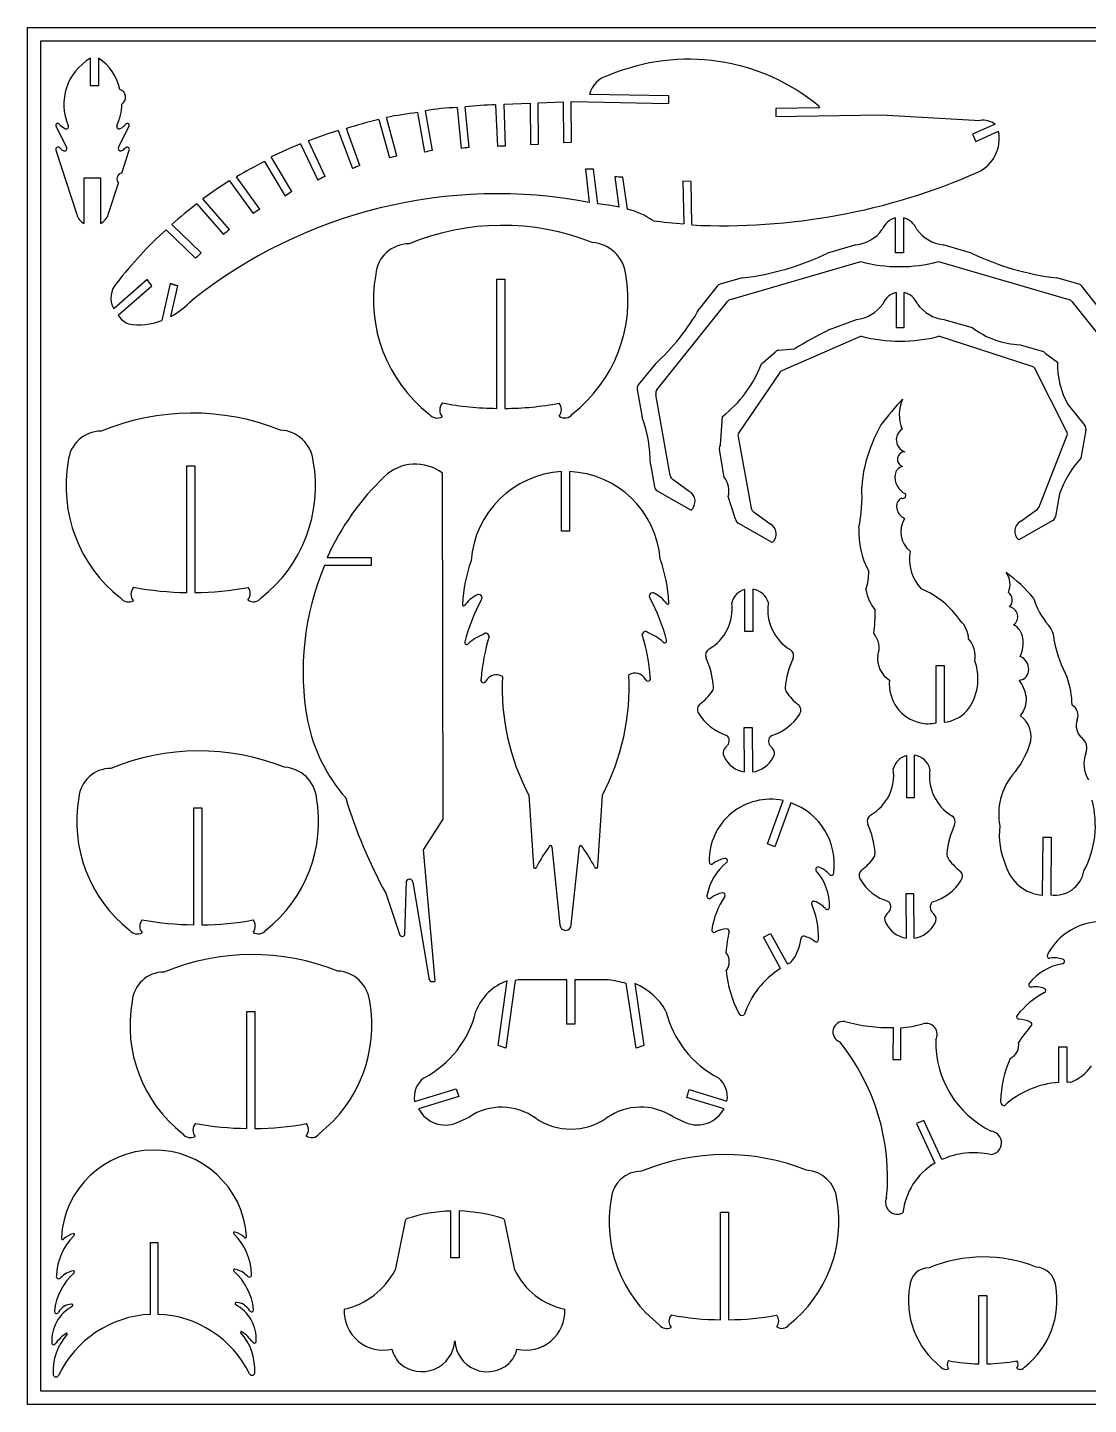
# Model space of a CAD drawing. Extents: x 0 to 258, y 0 to 205.
# Drawn here: x 0 to 157.8, y 0 to 204.8 of the extents above; entities that cross this region are included whole.
import ezdxf

# ---------------------------------------------------------------- set-up
doc = ezdxf.new("R2010")
doc.units = 0
for name, color, linetype in [('GREEN', 3, 'CONTINUOUS'), ('RED', 1, 'CONTINUOUS'), ('WHITE', 7, 'CONTINUOUS')]:
    doc.layers.add(name, color=color, linetype=linetype)

msp = doc.modelspace()

# ---------------------------------------------------------------- linework, layer by layer
at = {"layer": 'GREEN', "linetype": 'CONTINUOUS'}
for p, q in [((0, 0), (0, 204.833477)), ((0, 204.833477), (258.277208, 204.833477)), ((258.277208, 0), (0, 0))]:
    msp.add_line(p, q, dxfattribs=at)
at = {"layer": 'RED', "linetype": 'CONTINUOUS'}
msp.add_line((21.200279, 166.757661), (22.348478, 166.408891), dxfattribs=at)
at = {"layer": 'WHITE', "linetype": 'CONTINUOUS'}
for p, q in [((2, 202.833477), (256.277208, 202.833477)), ((2, 2), (2, 202.833477)), ((9.376198, 196.142213), (9.357935, 200.266251)), ((10.557875, 200.279924), (10.576198, 196.142213)), ((10.576198, 196.142213), (9.376198, 196.142213)), ((95.377384, 194.691833), (83.570741, 194.851628)), ((95.402475, 193.513851), (95.377384, 194.691833)), ((63.884204, 192.91606), (64.500628, 186.861627)), ((65.700265, 186.982102), (65.120223, 193.038054)), ((69.62985, 193.327343), (69.882384, 187.159915)), ((70.888205, 193.431331), (74.771126, 193.596206)), ((71.087069, 187.20864), (70.888205, 193.431331)), ((74.771126, 193.596206), (74.812904, 187.44315)), ((75.975728, 193.656516), (79.670937, 193.798449)), ((76.01759, 187.491876), (75.975728, 193.656516)), ((79.670937, 193.798449), (79.713128, 187.717026)), ((80.917814, 187.765751), (80.875609, 193.849035)), ((80.875609, 193.849035), (95.402475, 193.513851)), ((117.846103, 192.904241), (111.282987, 192.785809)), ((111.282987, 192.785809), (111.282987, 191.585809)), ((52.262424, 191.164243), (53.831062, 185.443168)), ((54.95539, 185.745151), (53.385286, 191.468893)), ((58.001033, 192.178997), (59.071936, 186.29086)), ((60.247429, 186.558923), (59.174622, 192.439267)), ((111.282987, 191.585809), (127.001909, 191.869457)), ((127.001909, 191.869457), (141.677531, 191.012757)), ((4.30423, 190.019759), (5.805363, 186.968466)), ((13.535324, 186.968064), (15.036772, 190.019203)), ((46.207648, 189.509231), (48.337823, 183.864011)), ((49.443013, 184.322702), (47.424022, 189.818212)), ((143.94631, 190.448383), (140.55885, 188.962318)), ((140.55885, 188.962318), (141.062048, 187.872947)), ((141.062048, 187.872947), (144.437617, 189.400561)), ((4.203025, 186.595935), (7.324569, 177.033123)), ((14.024057, 183.185172), (15.137623, 186.595367)), ((40.612865, 187.51908), (43.180316, 182.15125)), ((44.25712, 182.680865), (41.801139, 187.982104)), ((74.812904, 187.44315), (76.01759, 187.491876)), ((79.713128, 187.717026), (80.917814, 187.765751)), ((35.260423, 184.911072), (38.308346, 179.77228)), ((39.302416, 180.444461), (36.253012, 185.585749)), ((8.431945, 175.696866), (8.431514, 182.456998)), ((8.431514, 182.456998), (10.831514, 182.456998)), ((10.831514, 182.456998), (10.831945, 175.696559)), ((34.547116, 177.814174), (31.083614, 182.605373)), ((82.977381, 183.772187), (83.565368, 178.814228)), ((84.806431, 178.607884), (84.177381, 183.772187)), ((87.360771, 182.635045), (87.9625, 178.121831)), ((89.261182, 177.825859), (88.558493, 182.554824)), ((12.015087, 177.03288), (13.534654, 181.686417)), ((30.061148, 182.050514), (33.573818, 177.177239)), ((98.694232, 181.906634), (97.497386, 181.993583)), ((97.497386, 181.993583), (97.625069, 175.656612)), ((98.82408, 175.462211), (98.694232, 181.906634)), ((25.186232, 178.602891), (29.145603, 174.031307)), ((30.037297, 174.780424), (26.07838, 179.351485)), ((129.115652, 171.29349), (129.115652, 176.520728)), ((130.315652, 176.520728), (130.315652, 171.29349)), ((20.614939, 174.753873), (25.000447, 170.519783)), ((25.843532, 171.321101), (21.459723, 175.553552)), ((123.214144, 172.51007), (119.012691, 171.28919)), ((140.418612, 171.28919), (136.217158, 172.51007)), ((130.315652, 171.29349), (129.115652, 171.29349)), ((104.553155, 164.371998), (123.941777, 170.006044)), ((135.489526, 170.006044), (154.878148, 164.371998)), ((17.794914, 167.370177), (12.817816, 162.998491)), ((13.47007, 162.060435), (18.502201, 166.401806)), ((18.502201, 166.401806), (17.794914, 167.370177)), ((21.200279, 166.757661), (19.956346, 161.263296)), ((22.348478, 166.408891), (21.200279, 166.757661)), ((21.318185, 161.82508), (22.348478, 166.408891)), ((69.790222, 148.180549), (69.790222, 167.410806)), ((69.790222, 167.410806), (70.990222, 167.410806)), ((70.990222, 167.410806), (70.990222, 148.179442)), ((102.595664, 166.353473), (99.962058, 163.058446)), ((106.317761, 167.600232), (103.032095, 166.645466)), ((156.399209, 166.645466), (153.113543, 167.600232)), ((159.469244, 163.058446), (156.835639, 166.353473)), ((93.626722, 150.955476), (104.116725, 164.080005)), ((129.195262, 165.427281), (129.195262, 160.200043)), ((130.395262, 160.200043), (130.395262, 165.427281)), ((155.314579, 164.080005), (165.80458, 150.955476)), ((119.284081, 159.908214), (123.293754, 161.416622)), ((129.195262, 160.200043), (130.395262, 160.200043)), ((136.296768, 161.416622), (140.498222, 160.195743)), ((124.021387, 158.912596), (112.317281, 153.805055)), ((149.41965, 154.418194), (135.569136, 158.912596)), ((109.183001, 154.788926), (111.222794, 156.553272)), ((111.659224, 156.845265), (114.081886, 157.033289)), ((147.655045, 157.646427), (150.940711, 156.691663)), ((151.377141, 156.399669), (153.196319, 155.05832)), ((93.337861, 154.770605), (90.853291, 151.662044)), ((154.482202, 144.909023), (149.856081, 154.126201)), ((111.88085, 153.513062), (105.860429, 144.649937)), ((90.676398, 150.967701), (91.408455, 146.836485)), ((95.591941, 138.172557), (93.449829, 150.261133)), ((154.771062, 148.724153), (157.255634, 145.615591)), ((103.086997, 142.768751), (103.382384, 146.971371)), ((105.683536, 143.955594), (107.653552, 133.349423)), ((150.563667, 133.761552), (154.659095, 144.21468)), ((157.432527, 144.921248), (156.70047, 140.790032)), ((103.642161, 137.943192), (102.910104, 142.074408)), ((23.686805, 120.792442), (23.686805, 139.638094)), ((23.686805, 139.638094), (24.886805, 139.638094)), ((24.886805, 139.638094), (24.886805, 120.791358)), ((92.642951, 139.869852), (93.238565, 136.508627)), ((61.808397, 87.074666), (61.705341, 138.519213)), ((79.406553, 129.916577), (79.406553, 138.783154)), ((80.606553, 138.785085), (80.606553, 129.916577)), ((98.421442, 135.834984), (96.019465, 137.56789)), ((93.666088, 135.90396), (98.714343, 133.044894)), ((153.511348, 135.451463), (152.915735, 132.090239)), ((105.300174, 131.685493), (104.225114, 135.046717)), ((147.732858, 131.416596), (150.21635, 133.208311)), ((108.081075, 132.744756), (110.483052, 131.01185)), ((152.488212, 131.485572), (147.439957, 128.626506)), ((80.606553, 129.916577), (79.406553, 129.916577)), ((110.775953, 128.22176), (105.727698, 131.080826)), ((44.54693, 126.004602), (51.091481, 126.016718)), ((51.091481, 126.016718), (51.091481, 124.816718)), ((51.091481, 124.816718), (44.194672, 124.803319)), ((106.708105, 115.000576), (106.691787, 121.241423)), ((107.891637, 121.29877), (107.908101, 115.00203)), ((107.908101, 115.00203), (106.708105, 115.000576)), ((135.1335, 101.420976), (135.137606, 109.921389)), ((135.137606, 109.921389), (136.337606, 109.921389)), ((136.337606, 109.921389), (136.333526, 101.476208)), ((106.629529, 94.093595), (106.602896, 100.691371)), ((106.602896, 100.691371), (107.802896, 100.691371)), ((107.802896, 100.691371), (107.82954, 94.090905)), ((130.734031, 96.531542), (130.750349, 90.290695)), ((131.950345, 90.29215), (131.933881, 96.58889)), ((74.560195, 90.637347), (75.243335, 80.104181)), ((84.834067, 80.104181), (85.517206, 90.637347)), ((130.750349, 90.290695), (131.950345, 90.29215)), ((24.715369, 71.362385), (24.715369, 88.750765)), ((24.715369, 88.750765), (25.915369, 88.750765)), ((25.915369, 88.750765), (25.915369, 71.353245)), ((110.048732, 83.387947), (112.385168, 89.837343)), ((113.535793, 89.49056), (111.173477, 82.969726)), ((58.87946, 82.530413), (61.808397, 87.074666)), ((150.996996, 75.767813), (151.067967, 84.367577)), ((151.067967, 84.367577), (152.267967, 84.367577)), ((152.267967, 84.367577), (152.190806, 75.810749)), ((60.642612, 63.03222), (58.87946, 82.530413)), ((77.988616, 82.96786), (79.195077, 71.364164)), ((80.882325, 71.364164), (82.088786, 82.96786)), ((111.173477, 82.969726), (110.048732, 83.387947)), ((56.135469, 69.870435), (56.392184, 77.901274)), ((53.285151, 76.073005), (55.302126, 70.121767)), ((57.299338, 77.721724), (59.682367, 63.460819)), ((131.84514, 75.981491), (130.64514, 75.981491)), ((130.64514, 75.981491), (130.671772, 69.383714)), ((131.871784, 69.381024), (131.84514, 75.981491)), ((109.471035, 69.506145), (110.523344, 70.0829)), ((110.523344, 70.0829), (113.042117, 65.477703)), ((112.003671, 64.875597), (109.471035, 69.506145)), ((70.000723, 53.408711), (71.351681, 63.009346)), ((72.550945, 63.08178), (71.133272, 53.012061)), ((80.221985, 63.156425), (74.420795, 63.147562)), ((80.227003, 56.579821), (80.221985, 63.156425)), ((86.409633, 63.160688), (81.421985, 63.156425)), ((81.421985, 63.156425), (81.427003, 56.579821)), ((90.520733, 53.012061), (89.05662, 62.602514)), ((90.343426, 62.615412), (91.653283, 53.408711)), ((32.629279, 41.061556), (32.629279, 58.449936)), ((32.629279, 58.449936), (33.829279, 58.449936)), ((33.829279, 58.449936), (33.829279, 41.052416)), ((81.427003, 56.579821), (80.227003, 56.579821)), ((128.736214, 56.064388), (128.704548, 51.331447)), ((129.904548, 51.331447), (129.922616, 56.036917)), ((71.133272, 53.012061), (70.000723, 53.408711)), ((91.653283, 53.408711), (90.520733, 53.012061)), ((128.704548, 51.331447), (129.904548, 51.331447)), ((153.404829, 47.909433), (153.409473, 53.18733)), ((153.409473, 53.18733), (154.609473, 53.18733)), ((154.609473, 53.18733), (154.604857, 47.938327)), ((57.560368, 45.057067), (63.751096, 46.951651)), ((64.131541, 45.813555), (58.174007, 43.990337)), ((63.751096, 46.951651), (64.131541, 45.813555)), ((98.069444, 45.682809), (98.419455, 46.83063)), ((103.607743, 43.99713), (98.069444, 45.682809)), ((98.419455, 46.83063), (104.04219, 45.119251)), ((63.822909, 41.899499), (65.672969, 42.755493)), ((96.019972, 42.778649), (97.871336, 41.925478)), ((133.340652, 42.247929), (132.239189, 41.771717)), ((132.239189, 41.771717), (134.942576, 35.898728)), ((136.021909, 36.423019), (133.340652, 42.247929)), ((62.987939, 21.804797), (62.987939, 28.772229)), ((64.187939, 28.79112), (64.187939, 21.804797)), ((56.177598, 27.321411), (54.684173, 19.998082)), ((72.491705, 19.998083), (70.998281, 27.321411)), ((103.087914, 12.598133), (103.087914, 28.60136)), ((103.087914, 28.60136), (104.287914, 28.596195)), ((104.287914, 28.596195), (104.287914, 12.603106)), ((18.270677, 13.406243), (18.270678, 24.083333)), ((18.270678, 24.083333), (19.381095, 24.083333)), ((19.381095, 24.083333), (19.381095, 13.406243)), ((64.187939, 21.804797), (62.987939, 21.804797)), ((141.482155, 6.050687), (141.482155, 16.228829)), ((141.482155, 16.228829), (142.682155, 16.228829)), ((142.682155, 16.228829), (142.682155, 6.049581)), ((256.277208, 2), (2, 2))]:
    msp.add_line(p, q, dxfattribs=at)
for centre, radius, start, end in [((13.35805, 193.390408), 7.954756, 120.189283, 203.264408), ((6.567323, 194.134722), 7.32721, 11.844597, 57.001238), ((98.33048, 169.747341), 30.379324, 50.373418, 112.921151), ((87.437231, 193.844126), 3.995598, 103.58333, 165.395042), ((13.349261, 194.468329), 1.233397, -57.069065, 71.602942), ((6.171727, 193.553083), 7.84896, -24.90231, -0.875842), ((64.356448, 164.753271), 28.166748, 90.960667, 100.601065), ((70.299142, 147.599806), 45.732435, 90.838551, 96.502346), ((111.840618, 189.582104), 6.863122, 28.950658, 31.284349), ((4.498898, 190.253523), 0.304206, 42.821576, 230.21401), ((14.842128, 190.252987), 0.304206, -50.219818, 137.172482), ((71.826295, 111.47153), 82.058964, 103.792855, 107.299999), ((66.480125, 121.707591), 70.979674, 96.860825, 100.631235), ((142.120194, 187.949835), 3.094744, 53.838016, 98.223624), ((7.220306, 192.775484), 3.406097, -137.178358, -119.06098), ((5.73471, 190.102113), 0.34768, -119.0609, 24.896452), ((13.606301, 190.101704), 0.34768, 155.097643, 299.05498), ((12.120981, 192.775231), 3.406098, -60.944957, -42.827587), ((67.149013, 121.962109), 70.718841, 107.224796, 111.003912), ((139.0259, 188.306441), 5.521212, -65.180334, 11.42977), ((4.533542, 186.703824), 0.34768, 43.764977, 198.077975), ((6.708985, 188.787451), 2.664637, -136.234971, -121.644759), ((5.493392, 186.814986), 0.347681, -121.644849, 26.195669), ((13.847278, 186.814552), 0.34768, 153.798284, 301.638814), ((12.631886, 188.787144), 2.664639, -58.361141, -43.770925), ((14.807116, 186.703291), 0.347681, -18.083937, 136.229037), ((68.369548, 119.042392), 73.888363, 112.064927, 115.763851), ((69.785523, 142.021691), 45.547121, 102.087871, 103.604582), ((69.651282, 141.606646), 45.547146, 94.976414, 96.493126), ((72.325269, 141.678376), 45.547097, 91.55778, 93.074492), ((68.84137, 119.142603), 73.845591, 117.048557, 120.750917), ((65.407553, 144.586165), 42.465396, 104.248839, 105.819636), ((14.206344, 182.296366), 0.907307, 101.590185, 222.241996), ((63.628175, 141.936494), 45.11476, 115.427769, 116.951814), ((66.087126, 142.658861), 44.865378, 111.776007, 113.304178), ((83.577381, 139.869656), 43.906631, 89.217008, 90.782992), ((85.152882, 140.689376), 42.003737, 85.349424, 86.98691), ((103.436571, 269.743921), 94.39447, -92.800816, -66.32301), ((70.110367, 118.664627), 74.978068, 122.285999, 125.963156), ((64.074225, 142.738971), 45.114815, 123.304173, 124.828218), ((70.769784, 119.094852), 74.960436, 127.452354, 131.133406), ((69.884343, 107.059178), 73.04764, 79.20538, 128.444483), ((80.779916, 141.973057), 36.855439, 78.761976, 83.727826), ((9.327728, 177.566193), 2.072875, -165.098114, -115.603778), ((9.928729, 177.688163), 2.186844, -65.605145, -17.436453), ((57.271291, 142.027332), 42.392053, 122.415011, 123.987183), ((86.280224, 166.336632), 11.869644, 55.258376, 75.45494), ((129.81458, 173.727506), 2.879338, 104.048261, 158.419807), ((129.616723, 173.727507), 2.879337, 21.580182, 75.951715), ((61.460231, 129.503881), 60.95818, 132.071258, 142.175349), ((56.922223, 141.873315), 42.493259, 129.248632, 130.818971), ((70.600577, 139.226544), 36.181034, 68.275195, 112.462589), ((102.931261, 256.111712), 80.629888, -97.043311, -93.773319), ((122.643554, 178.011675), 5.531115, -84.078834, -35.668191), ((136.787748, 178.011675), 5.531115, -144.331809, -95.921166), ((56.744399, 167.684152), 4.978446, 89.630283, 175.176893), ((83.68076, 167.508562), 5.338301, 6.39051, 86.647369), ((54.623166, 140.197216), 42.390607, 132.758943, 134.331115), ((101.985031, 206.19881), 38.840993, -83.595301, -63.998541), ((157.446272, 206.198813), 38.840996, -116.001458, -96.404698), ((72.977069, 164.317396), 21.528881, 169.873256, 231.969535), ((67.792404, 164.317395), 21.528881, -51.969533, 10.126746), ((129.715651, 192.010342), 22.749214, -104.702812, -75.297185), ((15.680334, 164.611225), 3.285562, 136.175981, 209.396779), ((103.274637, 165.810792), 0.869199, 106.202962, 141.365795), ((156.156665, 165.810793), 0.869199, 38.634113, 73.796893), ((13.362676, 175.314974), 15.661015, -59.470514, -44.845368), ((104.795698, 163.537325), 0.869198, 106.203043, 141.365846), ((129.894191, 162.634059), 2.879339, 104.04828, 158.419833), ((129.696332, 162.63406), 2.879338, 21.580156, 75.951696), ((154.635605, 163.537324), 0.8692, 38.634164, 73.796975), ((16.048605, 163.571112), 2.988476, -149.635396, -110.45054), ((71.539016, 178.984871), 32.580981, -48.004938, -29.263436), ((122.723164, 166.918227), 5.531115, -84.078834, -35.668191), ((136.867358, 166.918227), 5.531115, -144.331809, -95.921166), ((16.627174, 169.59926), 8.976173, -100.415365, -68.229486), ((154.114809, 90.737626), 77.445141, 116.72746, 121.12586), ((148.254531, 170.649912), 13.017296, -126.572996, -92.639579), ((129.795261, 180.916894), 22.749215, -104.702812, -75.297185), ((111.901767, 156.010592), 0.869198, 106.203043, 141.365846), ((150.698166, 155.85699), 0.869199, 38.63402, 73.79683), ((91.981828, 161.491374), 18.460855, -51.86234, -21.288407), ((112.559823, 152.970381), 0.869199, 106.202962, 141.365795), ((149.177107, 153.58352), 0.8692, 38.634164, 73.796975), ((165.658944, 154.793832), 12.465431, 178.784222, 209.138401), ((91.532266, 151.119362), 0.869201, 141.365825, 190.048582), ((94.305698, 150.412794), 0.869202, 141.365838, 190.048545), ((158.851036, 122.154813), 39.669209, 136.322149, 143.545901), ((135.360958, 147.246279), 5.687696, 156.101295, 202.091761), ((62.90693, 147.928819), 1.596972, 138.79352, 219.324692), ((70.13588, 192.908533), 44.72932, -100.863876, -90.442773), ((70.848453, 192.90677), 44.727553, -89.818394, -79.397064), ((77.876959, 148.000093), 1.527201, -39.007049, 38.122318), ((24.492952, 112.017516), 35.457414, 68.275194, 112.462588), ((60.957064, 148.308121), 1.564064, -142.660393, -62.817697), ((79.908031, 148.142306), 1.38943, -127.422157, -34.293509), ((73.411909, 140.054781), 19.231931, -0.550949, 20.648097), ((143.464523, 136.140782), 19.099742, 149.879536, 160.499149), ((156.576658, 145.072909), 0.869202, -10.048571, 38.634162), ((10.913898, 139.905973), 4.878877, 89.630284, 175.176902), ((37.311532, 139.733895), 5.231535, 6.390502, 86.647367), ((106.539404, 144.107255), 0.869201, 141.365825, 190.048582), ((131.125156, 143.514713), 1.898891, 123.003895, 250.919605), ((153.803226, 144.366341), 0.869202, -10.048571, 38.634133), ((103.765972, 142.226069), 0.869201, 141.365825, 190.048582), ((143.292572, 135.280732), 19.244348, 157.913651, 176.506715), ((130.498395, 140.604165), 1.115998, 89.690726, 251.679386), ((26.821915, 136.606551), 21.098303, 169.873255, 231.969531), ((21.740943, 136.606551), 21.098303, -51.969534, 10.126745), ((57.672851, 133.277011), 6.613748, 52.431223, 133.838761), ((130.493098, 138.120897), 1.465156, 103.639402, 171.357873), ((167.610772, 130.650668), 14.894341, 137.097505, 161.196506), ((80.78017, 109.348221), 39.878349, 133.972799, 155.31181), ((80.334526, 124.410141), 14.402938, 93.694094, 175.659974), ((79.960183, 124.592949), 14.206848, 4.664619, 87.39231), ((96.447808, 138.324218), 0.869201, -169.951406, -119.524854), ((100.834691, 135.871252), 3.489244, -13.668715, 36.427684), ((131.787032, 137.961688), 2.76857, 172.124196, 244.833125), ((94.094432, 136.660287), 0.8692, -169.951471, -119.524944), ((97.569421, 134.33512), 1.724972, -48.41476, 60.400587), ((101.34515, 135.040005), 22.78271, -11.790811, 3.556601), ((130.202724, 135.249682), 0.456237, -113.144845, 26.87614), ((108.509419, 133.501083), 0.8692, -169.951471, -119.524947), ((130.581976, 133.609964), 1.341977, 114.59718, 194.445113), ((131.546966, 133.858539), 2.338468, -165.554943, -118.120426), ((149.707797, 133.913214), 0.869203, -54.191397, -10.048624), ((106.156042, 131.837154), 0.869201, -169.951408, -119.524884), ((133.718644, 129.839176), 3.814149, 149.131383, 230.018703), ((148.584878, 129.916732), 1.724972, 119.599384, 228.414785), ((152.059867, 132.241899), 0.869201, -60.474999, -10.048517), ((109.631031, 129.511986), 1.724973, -48.41476, 60.400587), ((135.815539, 129.795443), 12.182644, 177.228041, 208.584833), ((86.556922, 118.140981), 21.859984, 160.327253, 177.614676), ((73.535945, 118.389187), 21.85998, 2.385325, 19.672749), ((137.786578, 125.801147), 6.61341, 170.290052, 222.449262), ((81.228056, 109.046602), 40.246064, 156.951542, 190.471656), ((117.652409, 123.732426), 7.469103, -19.648678, 1.796208), ((134.332804, 107.687287), 19.588601, 38.684501, 55.03231), ((143.308039, 121.996877), 2.847023, -24.620704, 37.744636), ((16.953179, 120.545747), 1.565033, 138.793521, 219.324633), ((24.025014, 164.494124), 43.702991, -100.880289, -90.443405), ((24.748113, 164.49237), 43.701232, -89.818163, -79.381052), ((31.623807, 120.615596), 1.496656, -39.007044, 38.122303), ((107.394522, 118.592167), 2.740875, 104.856011, 165.638948), ((107.482437, 118.5281), 2.800725, 14.454144, 81.598724), ((131.968138, 122.704241), 7.431083, -168.485878, -142.29237), ((128.014082, 109.356013), 12.941949, 33.874197, 67.787437), ((15.042309, 120.917463), 1.532783, -142.660376, -62.817707), ((33.614257, 120.754964), 1.36164, -127.422112, -34.293516), ((64.881777, 118.978919), 0.180795, 156.577119, 314.692431), ((68.849677, 116.159413), 4.689638, 115.942799, 144.983384), ((94.059374, 105.654381), 30.049983, 152.204099, 165.001202), ((67.125441, 120.010485), 0.491036, -44.324078, 131.810245), ((92.967422, 120.25869), 0.491035, 48.189715, 224.324076), ((66.03349, 105.902587), 30.049983, 14.998798, 27.795901), ((91.243186, 116.407618), 4.689638, 35.016613, 64.057197), ((95.211086, 119.227124), 0.180796, -134.692389, 23.423123), ((97.942682, 118.331627), 6.861356, -60.049402, 7.8773), ((116.974757, 118.175278), 6.861356, 171.181352, 239.108057), ((145.065376, 119.658688), 1.420433, -45.513136, 54.202155), ((160.4908, 123.40419), 11.408741, -162.274825, -139.18764), ((104.457948, 117.788342), 21.634325, -8.162736, 0.982085), ((145.825283, 117.19316), 1.471139, -54.875311, 80.790182), ((68.174508, 114.256736), 0.471274, -1.839983, 138.394277), ((91.918355, 114.504941), 0.471273, 41.605721, 181.84003), ((89.867187, 108.413075), 6.840938, 46.999271, 69.430175), ((123.297295, 112.541837), 3.371093, -19.828037, 40.174494), ((136.240827, 113.816355), 3.731282, 1.262461, 47.548638), ((145.434389, 113.644624), 2.65167, 7.586628, 62.184809), ((149.249095, 113.685793), 3.451386, -1.709037, 40.94535), ((65.328784, 113.363964), 0.303195, 167.172178, 319.723568), ((70.225678, 108.164867), 6.840941, 110.569834, 133.000736), ((98.533257, 105.338183), 31.18568, 163.411435, 175.201433), ((61.559611, 105.586388), 31.185675, 4.798569, 16.588567), ((94.764078, 113.61217), 0.303196, -139.723581, 12.827738), ((137.130335, 111.327553), 3.831531, -10.410641, 42.145373), ((143.080877, 113.331163), 5.025965, -24.024802, 7.586566), ((172.198865, 117.519218), 19.89326, -168.587336, -151.81182), ((101.888979, 111.482812), 1.043043, 119.950672, 204.085674), ((89.27126, 105.842399), 12.777995, 3.96787, 24.085757), ((125.439829, 105.545274), 12.777999, 154.9729, 175.090787), ((112.916475, 111.392221), 1.043042, -25.02701, 59.107986), ((130.109654, 110.916026), 3.67293, 172.453925, 238.964632), ((133.61282, 107.949766), 7.765106, -37.982903, 20.232594), ((146.753151, 109.325157), 2.164248, 0.287318, 64.893709), ((90.335543, 107.040292), 1.757449, 26.706682, 120.136273), ((147.403987, 109.253989), 1.515606, -86.103914, 3.102223), ((67.822613, 107.765426), 0.408302, 153.602399, 333.293314), ((69.75732, 106.792086), 1.757449, 59.863755, 153.293289), ((104.836488, 106.625281), 34.238399, 177.176262, 207.83709), ((54.336066, 106.878576), 35.157375, -27.513523, 2.741568), ((92.270249, 108.013631), 0.408303, -153.293251, 26.397627), ((100.978084, 106.654424), 1.043042, -34.993778, 3.967824), ((113.747921, 106.549518), 1.043042, 175.090789, 214.052365), ((134.103433, 107.16158), 5.91866, 174.110659, 257.407907), ((143.063525, 104.395989), 5.562302, 7.767872, 36.979605), ((140.304518, 103.47524), 15.09358, 2.139975, 17.93155), ((95.106611, 110.764727), 8.210244, -52.87382, -34.993798), ((119.686126, 110.562806), 8.210243, -145.947537, -128.067508), ((144.782382, 104.891883), 3.801029, -40.181272, 3.860397), ((100.691638, 103.387005), 1.043042, 127.126117, 212.107258), ((106.270732, 106.718952), 7.541144, -148.979136, -107.330214), ((108.457048, 106.700991), 7.541143, -73.611137, -31.962219), ((113.980648, 103.277835), 1.043042, -33.048616, 51.932524), ((135.716779, 106.970834), 5.529131, -83.595614, -43.413149), ((145.553115, 99.375617), 3.73334, -19.96507, 55.151166), ((154.470919, 102.500573), 1.790682, -21.069851, 59.209443), ((65.803257, 106.510265), 24.619133, -168.808381, -138.599909), ((133.898637, 106.257389), 4.991571, -102.560543, -75.6769), ((158.369765, 100.998489), 2.387506, 158.930124, 230.485064), ((103.337588, 98.735138), 1.043041, -39.869064, 48.817467), ((111.25863, 98.670066), 1.043041, 130.241134, 218.927686), ((155.571051, 97.605179), 2.011057, -21.689688, 50.485084), ((25.515206, 62.851967), 34.371983, 68.275196, 112.46259), ((104.487902, 96.934707), 1.043041, 131.423865, 215.383719), ((107.223089, 98.006805), 3.95797, -154.946321, -98.624937), ((101.671264, 100.126874), 3.214116, -48.576131, -39.869076), ((112.9476, 100.034245), 3.214124, -141.072259, -132.365191), ((110.078893, 96.888776), 1.043041, -36.3251, 47.634749), ((131.436766, 93.882286), 2.740875, 104.856012, 165.638941), ((131.52468, 93.81822), 2.800724, 14.454125, 81.598704), ((136.696933, 102.246529), 13.041602, -41.118131, -18.534699), ((161.487792, 95.251856), 4.356514, 158.310322, 212.425643), ((12.351837, 89.886695), 4.729524, 89.630294, 175.176899), ((37.94138, 89.719884), 5.071386, 6.390517, 86.647375), ((107.311198, 98.105044), 4.047467, -82.642165, -26.946289), ((121.984927, 93.621746), 6.861355, -60.049405, 7.877301), ((141.017, 93.465397), 6.861356, 171.181352, 239.108054), ((153.898874, 87.782618), 9.438399, 141.4066, 190.542217), ((27.772873, 86.688276), 20.452437, 169.873255, 231.969533), ((22.847441, 86.688277), 20.452437, -51.969536, 10.126743), ((114.969044, 110.322764), 70.554579, -163.453522, -150.958934), ((110.507251, 80.904125), 9.128469, 78.128299, 181.014905), ((110.362776, 80.382633), 9.64481, -8.075783, 70.792701), ((144.422346, 86.153181), 14.414956, -28.112071, 15.05228), ((125.931223, 86.772932), 1.043043, 119.950671, 204.085668), ((113.313501, 81.132522), 12.777997, 3.967855, 24.08574), ((149.482069, 80.835394), 12.777996, 154.972898, 175.090784), ((136.958718, 86.68234), 1.043042, -25.027007, 59.108005), ((155.392459, 84.722873), 10.854813, 172.946674, 204.160404), ((96.162275, 69.42693), 22.998504, 143.883693, 152.548414), ((77.78419, 82.923895), 0.2091, 12.137473, 163.622743), ((82.293211, 82.923895), 0.209099, 16.377257, 167.86247), ((63.915126, 69.42693), 22.998504, 27.451586, 36.116307), ((125.020327, 81.944542), 1.043043, -34.993693, 3.967921), ((75.493184, 80.031479), 0.260212, 163.775862, 359.501694), ((84.584217, 80.031479), 0.260213, -179.501694, 16.224076), ((108.933186, 74.343448), 7.983509, 128.21929, 170.400725), ((101.72583, 80.704607), 0.34768, 173.753469, 308.443899), ((104.405518, 77.329002), 3.962243, 99.983131, 128.443931), ((103.778904, 80.888836), 0.34768, -51.780658, 99.983158), ((117.580837, 79.611748), 0.34768, 69.443873, 221.207748), ((116.311674, 76.227331), 3.962242, 40.983058, 69.443858), ((119.148855, 86.054849), 8.210247, -52.87384, -34.993814), ((137.790165, 81.839639), 1.043042, 175.090828, 214.05243), ((143.728373, 85.852925), 8.210245, -145.947552, -128.067526), ((151.399127, 81.877209), 6.122616, -164.879047, -93.765878), ((56.819608, 77.679367), 0.481595, 5.045755, 152.562879), ((111.313062, 74.123239), 7.98351, -0.97374, 41.207691), ((119.56525, 79.053932), 0.347681, -139.017047, -4.326441), ((124.733881, 78.677124), 1.043041, 127.126131, 212.107266), ((130.312974, 82.009072), 7.541143, -148.979125, -107.330205), ((132.499293, 81.991112), 7.541144, -73.611152, -31.962231), ((138.022892, 78.567954), 1.043042, -33.04858, 51.932533), ((152.840232, 80.126308), 4.36415, -98.557929, -10.101261), ((104.029104, 72.198362), 3.962222, 99.423118, 127.518942), ((103.437317, 75.764129), 0.347681, -33.676856, 99.423144), ((101.404272, 75.61677), 0.34768, 170.400645, 307.518853), ((114.256359, 68.555046), 12.653186, 146.323177, 170.591252), ((116.976299, 74.511371), 0.34768, 70.003674, 203.103812), ((105.018162, 69.409852), 12.653187, -1.164259, 23.103816), ((115.740284, 71.114731), 3.96222, 41.908042, 70.003867), ((118.947788, 73.993474), 0.347681, -138.091772, -0.973645), ((127.379831, 74.025258), 1.043042, -39.869067, 48.81747), ((135.300874, 73.960186), 1.043041, 130.241178, 218.927727), ((18.206242, 71.119129), 1.517124, 138.793516, 219.32463), ((25.032906, 113.654128), 42.292935, -100.85952, -90.430183), ((25.746623, 113.653023), 42.300115, -89.771432, -79.343012), ((32.427769, 71.18684), 1.450841, -39.007045, 38.122333), ((128.530146, 72.224825), 1.043042, 131.423829, 215.383655), ((125.713508, 75.416993), 3.214115, -48.576131, -39.869075), ((136.989837, 75.324358), 3.214115, -141.072264, -132.36521), ((134.121136, 72.178896), 1.043041, -36.325045, 47.63479), ((159.796351, 62.684459), 9.12847, 49.401832, 152.28844), ((16.353868, 71.479466), 1.485862, -142.660375, -62.817698), ((34.357287, 71.321941), 1.319957, -127.422132, -34.293511), ((55.744399, 70.080989), 0.444149, 174.732167, 331.701761), ((80.038701, 71.364164), 0.843624, 180, 360), ((102.116396, 70.566709), 0.34768, 170.591376, 297.646159), ((104.218753, 66.55316), 4.183157, 92.998392, 117.646225), ((121.589261, 66.176784), 17.72833, 166.294038, 176.616417), ((104.018127, 70.383385), 0.347679, -0.999346, 92.998358), ((115.418047, 69.328555), 0.347681, 76.428617, 170.426519), ((114.518024, 65.600172), 4.183156, 51.780748, 76.428575), ((131.265331, 73.296924), 3.95797, -154.946309, -98.624925), ((131.353441, 73.395164), 4.047468, -82.642156, -26.946277), ((108.137795, 70.168729), 6.981388, -40.04158, -6.434212), ((117.321128, 69.15982), 0.347681, -128.219249, -1.164352), ((33.429115, 32.551139), 34.371982, 68.275194, 112.462588), ((102.167093, 65.836048), 2.213299, -36.796711, 38.806864), ((115.23277, 61.229154), 4.780076, 111.47779, 117.276709), ((155.262766, 57.687783), 7.983509, 99.492837, 141.674268), ((151.999816, 66.730099), 0.34768, 145.027026, 279.717481), ((152.727288, 62.482015), 3.962243, 71.256682, 99.717476), ((153.888751, 65.904888), 0.347681, -80.507286, 71.25658), ((20.265747, 59.585867), 4.729524, 89.630294, 175.176905), ((45.85529, 59.419055), 5.071386, 6.390522, 86.647377), ((121.589261, 66.176784), 17.728331, -174.606269, -153.405632), ((119.138236, 53.718502), 13.243217, 122.597467, 161.42171), ((60.26393, 63.47379), 0.581708, -178.722305, -49.38424), ((73.80498, 55.832696), 7.584391, 108.872716, 159.453194), ((73.692154, 57.251039), 5.941372, 82.955597, 101.0741), ((84.636228, 48.195416), 15.069981, 72.942917, 83.241887), ((86.771392, 53.931652), 9.389734, 29.225506, 67.640357), ((149.272474, 62.423), 0.34768, 141.674222, 278.792438), ((149.931267, 58.163747), 3.962221, 70.696633, 98.792458), ((151.126125, 61.575084), 0.34768, -62.403247, 70.696589), ((35.686782, 56.387448), 20.452436, 169.873256, 231.969534), ((30.761352, 56.387449), 20.452436, -51.969537, 10.126742), ((157.148713, 50.053323), 12.653186, 117.596706, 141.864781), ((51.935336, 62.05059), 15.189826, -62.655545, -13.538746), ((109.728143, 62.094686), 15.189826, -166.373821, -117.257022), ((106.328852, 58.560188), 0.673094, -151.626384, -67.619754), ((147.469749, 57.652213), 0.347681, 141.864891, 268.919773), ((121.366956, 55.420042), 1.571924, 82.985455, 249.143799), ((128.166773, 80.184075), 24.126408, -105.895555, -88.647556), ((128.42277, 74.325274), 18.349756, -85.311611, -74.977878), ((133.675649, 55.044152), 1.635713, -29.524301, 107.680095), ((162.436057, 44.443366), 17.728332, 137.567584, 147.889963), ((147.384331, 53.122182), 4.183155, 64.271926, 88.919761), ((149.049313, 56.577425), 0.34768, -29.725868, 64.271956), ((95.618211, 33.726343), 32.303751, -5.154415, 38.761592), ((149.889288, 53.9149), 14.793859, 178.748225, 243.624966), ((145.240517, 53.479415), 2.213297, -65.523198, 10.080387), ((162.436057, 44.443366), 17.728334, 156.66727, 177.867909), ((152.558779, 54.409157), 6.981388, -68.768035, -35.16067), ((61.299319, 45.624555), 3.781773, 129.131884, 188.630337), ((100.420995, 45.762681), 3.677915, -10.075414, 50.277008), ((154.298883, 34.696428), 13.243218, 93.871003, 132.695245), ((154.483909, 43.159774), 4.780083, 82.7512, 88.55012), ((145.393076, 45.098776), 0.673093, 179.647191, 263.653737), ((62.135305, 46.016386), 4.449355, -152.912032, -67.71018), ((70.505731, 35.532319), 8.69079, 54.121186, 123.785035), ((91.198238, 35.548108), 8.69079, 56.302399, 125.966252), ((99.593952, 46.133437), 4.546903, -112.262765, -28.023773), ((26.120152, 40.818301), 1.517124, 138.793493, 219.32463), ((32.946822, 83.353299), 42.292935, -100.859527, -90.430191), ((33.660528, 83.352194), 42.300115, -89.771425, -79.343005), ((40.341679, 40.886012), 1.45084, -39.007045, 38.122295), ((80.840758, 50.252978), 9.297278, -124.317407, -55.595155), ((24.267778, 41.178638), 1.485862, -142.660395, -62.817698), ((42.271197, 41.021113), 1.319957, -127.422132, -34.293488), ((143.131717, 38.922489), 1.748378, -88.061272, 83.91036), ((18.816069, 24.036614), 13.807734, 4.206265, 176.825826), ((103.798529, 4.517514), 32.653383, 68.275195, 112.462589), ((140.724466, 26.141529), 11.305887, 77.399496, 114.578453), ((115.603394, 30.042034), 4.817816, 6.390505, 86.647369), ((139.998037, 27.469618), 9.828916, 120.953734, 173.998953), ((91.293328, 30.200504), 4.493048, 89.630277, 175.176902), ((129.405332, 30.076769), 1.778651, 155.152476, 297.367964), ((63.658532, 5.4292), 23.352659, 91.645527, 107.965064), ((63.449486, 5.427345), 23.375442, 71.878115, 88.189669), ((105.943313, 27.162006), 19.429815, 169.873256, 231.969534), ((101.264152, 27.162006), 19.429815, -51.969533, 10.126744), ((56.603433, 27.234572), 0.4346, 109.871533, 168.473918), ((70.572445, 27.234572), 0.4346, 11.526056, 70.128448), ((13.201909, 18.803839), 8.919266, 134.838464, 177.8095), ((5.212664, 24.738344), 0.193621, 161.066523, 335.514831), ((8.008487, 21.473905), 4.123282, 107.57519, 129.443921), ((6.825086, 25.259534), 0.157732, -56.195441, 113.008804), ((30.791043, 25.507739), 0.157731, 66.991228, 236.195477), ((24.414221, 19.052046), 8.919264, 2.190495, 45.161531), ((29.607642, 21.72211), 4.123281, 50.55608, 72.424811), ((32.403465, 24.986549), 0.193622, -155.514719, 18.933392), ((142.204962, 0.822995), 21.122849, 68.275194, 112.462588), ((12.908697, 12.899675), 8.970855, 131.812847, 173.649299), ((4.635942, 19.061686), 0.356591, 166.529459, 327.668161), ((7.538442, 16.33506), 3.632776, 102.022005, 135.728048), ((6.818619, 19.719541), 0.172597, -50.74587, 102.323734), ((30.79751, 19.967747), 0.172597, 77.675986, 230.745927), ((24.70743, 13.147882), 8.970855, 6.350689, 48.187138), ((30.077689, 16.583266), 3.632775, 44.271964, 77.978013), ((32.980187, 19.309892), 0.356591, -147.668072, 13.4706), ((44.646895, 25.214261), 11.31174, -77.377522, -27.460026), ((82.055086, 24.541792), 10.587896, -154.58689, -101.754066), ((134.115587, 17.43683), 2.906467, 89.630278, 175.176892), ((149.841304, 17.334319), 3.116553, 6.390511, 86.647373), ((143.592382, 15.471284), 12.568776, 169.873255, 231.969534), ((140.565522, 15.471284), 12.568776, -51.969534, 10.126745), ((9.352089, 9.495747), 5.751498, 117.406991, 183.730801), ((6.690177, 12.522688), 2.407106, 94.007884, 150.326231), ((6.558598, 14.731795), 0.195579, -41.698851, 100.804392), ((31.057531, 14.980001), 0.19558, 79.195674, 221.698661), ((28.264039, 9.743952), 5.751499, -3.730798, 62.593013), ((30.925951, 12.770894), 2.407107, 29.673729, 85.992095), ((4.30982, 13.850923), 0.319576, 172.619413, 334.700399), ((19.04841, -2.57845), 16.003602, 92.78552, 154.557416), ((18.880388, -2.290082), 15.704309, 25.800337, 88.172906), ((33.306309, 14.099128), 0.319574, -154.700354, 7.380651), ((52.877139, 13.843539), 5.767918, 176.696525, 283.371816), ((74.13988, 13.843539), 5.767917, -103.371812, 3.303479), ((96.855012, 12.371317), 1.441267, 138.793507, 219.324648), ((103.346491, 52.622923), 40.025625, -100.910407, -90.37015), ((104.090215, 52.542741), 39.940124, -89.716391, -79.381744), ((110.365463, 12.435642), 1.378299, -39.007051, 38.122318), ((12.062988, 4.952363), 8.255873, 138.098668, 183.738227), ((9.417118, 4.95708), 6.691975, 122.80875, 143.315017), ((5.758626, 10.418225), 0.166562, 16.685091, 78.736151), ((31.857503, 10.666431), 0.166561, 101.264524, 163.315239), ((25.553141, 5.200568), 8.255873, -3.738227, 41.901332), ((28.19901, 5.205283), 6.691978, 36.685002, 57.191263), ((95.095257, 12.713637), 1.411568, -142.660317, -62.817679), ((112.198506, 12.563988), 1.25396, -127.422152, -34.293506), ((3.868668, 9.135442), 0.256268, -176.882272, -44.768641), ((33.747462, 9.383648), 0.256268, -135.231583, -3.117911), ((58.58697, 9.282028), 4.500109, -166.506444, -134.785583), ((58.649497, 9.808643), 4.928753, -130.986156, -4.212966), ((68.386652, 9.691151), 4.82792, -177.096023, -48.270688), ((68.430048, 9.282029), 4.50011, -45.214426, -13.493553), ((137.713334, 5.90347), 0.932328, 138.793489, 219.324647), ((141.779745, 30.529182), 24.480304, -101.230833, -90.696522), ((142.499827, 30.527848), 24.478946, -89.573237, -79.038697), ((146.452986, 5.945081), 0.891596, -39.007064, 38.122264), ((4.232882, 4.500898), 0.417328, -167.995127, -29.278714), ((33.383247, 4.749103), 0.417328, -150.721256, -12.004873), ((136.574982, 6.124911), 0.913117, -142.660282, -62.81768), ((147.638746, 6.028105), 0.811162, -127.422109, -34.293499)]:
    msp.add_arc(centre, radius, start, end, dxfattribs=at)

doc.saveas('drawing.dxf')
